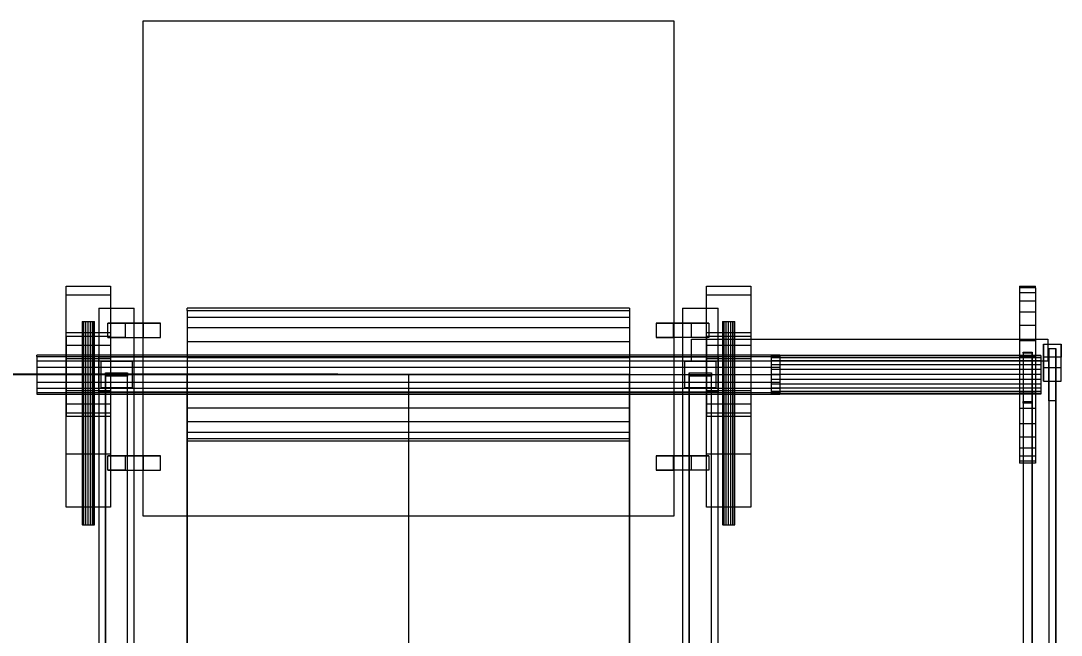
# Model space of a CAD drawing. Header units: millimetres. Extents: x -1970 to 59977, y -50268 to 6837.
# Drawn here: x 58801 to 59977, y -15695 to -15000 of the extents above; entities that cross this region are included whole.
import ezdxf

# ---------------------------------------------------------------- set-up
doc = ezdxf.new("R2010")
doc.units = ezdxf.units.MM
doc.layers.add('COTAS_P', color=1, linetype='Continuous', lineweight=0)
doc.layers.add('superior_C04', color=7, linetype='Continuous', lineweight=0)
doc.dimstyles.new('R19_100', dxfattribs={"dimtxt": 250, "dimasz": 150, "dimexe": 150, "dimexo": 80, "dimgap": 100, "dimtad": 1, "dimtih": 1, "dimtoh": 1, "dimdsep": 46, "dimcen": 0.09, "dimadec": 0, "dimazin": 0, "dimtfac": 1, "dimtdec": 4, "dimtofl": 0, "dimtmove": 0, "dimatfit": 3, "dimfxl": 1, "dimtolj": 1, "dimtzin": 0, "dimarcsym": 0})

# ---------------------------------------------------------------- blocks, each defined once
blk = doc.blocks.new('*D26')
at = {"layer": 'COTAS_P', "color": 0, "lineweight": -2, "transparency": 16777216}
for p, q in [((59159.3, -15400), (58189.3, -15400)), ((58339.3, -19600), (58339.3, -15550)), ((59159.3, -19750), (58189.3, -19750))]:
    blk.add_line(p, q, dxfattribs=at)
at = {"layer": 'COTAS_P', "color": 0, "transparency": 16777216}
for points in [[(58314.3, -15550), (58364.3, -15550), (58339.3, -15400)], [(58314.3, -19600), (58364.3, -19600), (58339.3, -19750)]]:
    blk.add_solid(points, dxfattribs=at)
at = {"layer": 'Defpoints', "color": 0, "transparency": 16777216}
for p in [(58339.3, -15400), (59239.3, -15400), (59239.3, -19750)]:
    blk.add_point(p, dxfattribs=at)

msp = doc.modelspace()

# ---------------------------------------------------------------- linework, layer by layer
at = {"layer": 'superior_C04'}
for p, q in [((58939.253, -15560), (58939.253, -15000)), ((58939.253, -15000), (59539.253, -15000)), ((59539.253, -15000), (59539.253, -15560)), ((58852.253, -15550), (58852.253, -15300)), ((58852.253, -15300), (58902.253, -15300)), ((58902.253, -15300), (58902.253, -15550)), ((59576.253, -15550), (59576.253, -15300)), ((59576.253, -15300), (59626.253, -15300)), ((59626.253, -15300), (59626.253, -15550)), ((59930.253, -15300), (59930.253, -15301.921)), ((59930.253, -15300), (59948.253, -15300)), ((59930.253, -15301.921), (59930.253, -15307.612)), ((59948.253, -15301.921), (59930.253, -15301.921)), ((59948.253, -15301.921), (59948.253, -15300)), ((59948.253, -15301.921), (59948.253, -15307.612)), ((58852.253, -15490), (58852.253, -15310)), ((58852.253, -15310), (58902.253, -15310)), ((58902.253, -15310), (58902.253, -15490)), ((59576.253, -15490), (59576.253, -15310)), ((59576.253, -15310), (59626.253, -15310)), ((59626.253, -15310), (59626.253, -15490)), ((59930.253, -15307.612), (59930.253, -15316.853)), ((59948.253, -15307.612), (59930.253, -15307.612)), ((59948.253, -15307.612), (59948.253, -15316.853)), ((58889.253, -15325), (58929.253, -15325)), ((58889.253, -15325), (58889.253, -15400)), ((58929.253, -15400), (58929.253, -15325)), ((58989.253, -15327.556), (58989.253, -15325)), ((59489.253, -15325), (58989.253, -15325)), ((59489.253, -15325), (59489.253, -15327.556)), ((59549.253, -15325), (59589.253, -15325)), ((59549.253, -15325), (59549.253, -15400)), ((59589.253, -15400), (59589.253, -15325)), ((59930.253, -15316.853), (59930.253, -15329.289)), ((59948.253, -15316.853), (59930.253, -15316.853)), ((59948.253, -15316.853), (59948.253, -15329.289)), ((58989.253, -15327.556), (58989.253, -15335.048)), ((58989.253, -15327.556), (59489.253, -15327.556)), ((58989.253, -15335.048), (58989.253, -15346.967)), ((58989.253, -15335.048), (59489.253, -15335.048)), ((59489.253, -15327.556), (59489.253, -15335.048)), ((59489.253, -15335.048), (59489.253, -15346.967)), ((59930.253, -15329.289), (59930.253, -15344.443)), ((59948.253, -15329.289), (59930.253, -15329.289)), ((59948.253, -15329.289), (59948.253, -15344.443)), ((58870.253, -15340), (58870.786, -15340)), ((58870.253, -15340), (58870.253, -15570)), ((58870.786, -15340), (58872.303, -15340)), ((58870.786, -15570), (58870.786, -15340)), ((58872.303, -15340), (58874.574, -15340)), ((58872.303, -15570), (58872.303, -15340)), ((58874.574, -15340), (58877.253, -15340)), ((58874.574, -15570), (58874.574, -15340)), ((58877.253, -15340), (58879.932, -15340)), ((58877.253, -15570), (58877.253, -15340)), ((58879.932, -15340), (58882.203, -15340)), ((58879.932, -15570), (58879.932, -15340)), ((58882.203, -15340), (58883.72, -15340)), ((58882.203, -15570), (58882.203, -15340)), ((58883.72, -15340), (58884.253, -15340)), ((58883.72, -15570), (58883.72, -15340)), ((58884.253, -15570), (58884.253, -15340)), ((58899.438, -15342), (58919.068, -15342)), ((58899.438, -15358), (58899.438, -15342)), ((58939.438, -15342), (58899.438, -15342)), ((58919.068, -15342), (58919.068, -15358)), ((58919.068, -15342), (58959.068, -15342)), ((58939.438, -15342), (58939.438, -15358)), ((58959.068, -15342), (58939.438, -15342)), ((58959.068, -15358), (58959.068, -15342)), ((58989.253, -15346.967), (58989.253, -15362.5)), ((58989.253, -15346.967), (59489.253, -15346.967)), ((59489.253, -15346.967), (59489.253, -15362.5)), ((59519.438, -15342), (59519.438, -15358)), ((59539.068, -15342), (59519.438, -15342)), ((59519.438, -15342), (59559.438, -15342)), ((59539.068, -15358), (59539.068, -15342)), ((59579.068, -15342), (59539.068, -15342)), ((59559.438, -15342), (59579.068, -15342)), ((59559.438, -15358), (59559.438, -15342)), ((59579.068, -15342), (59579.068, -15358)), ((59594.253, -15340), (59594.786, -15340)), ((59594.253, -15340), (59594.253, -15570)), ((59594.786, -15340), (59596.303, -15340)), ((59594.786, -15570), (59594.786, -15340)), ((59596.303, -15340), (59598.574, -15340)), ((59596.303, -15570), (59596.303, -15340)), ((59598.574, -15340), (59601.253, -15340)), ((59598.574, -15570), (59598.574, -15340)), ((59601.253, -15340), (59603.932, -15340)), ((59601.253, -15570), (59601.253, -15340)), ((59603.932, -15340), (59606.203, -15340)), ((59603.932, -15570), (59603.932, -15340)), ((59606.203, -15340), (59607.72, -15340)), ((59606.203, -15570), (59606.203, -15340)), ((59607.72, -15340), (59608.253, -15340)), ((59607.72, -15570), (59607.72, -15340)), ((59608.253, -15570), (59608.253, -15340)), ((59930.253, -15344.443), (59930.253, -15361.732)), ((59948.253, -15344.443), (59930.253, -15344.443)), ((59948.253, -15344.443), (59948.253, -15361.732)), ((58852.253, -15356.578), (58852.253, -15353)), ((58902.253, -15353), (58852.253, -15353)), ((58852.253, -15356.578), (58852.253, -15366.766)), ((58852.253, -15356.578), (58902.253, -15356.578)), ((58919.068, -15358), (58899.438, -15358)), ((58899.438, -15358), (58939.438, -15358)), ((58902.253, -15353), (58902.253, -15356.578)), ((58902.253, -15356.578), (58902.253, -15366.766)), ((58919.068, -15358), (58959.068, -15358)), ((58939.438, -15358), (58959.068, -15358)), ((59519.438, -15358), (59539.068, -15358)), ((59559.438, -15358), (59519.438, -15358)), ((59579.068, -15358), (59539.068, -15358)), ((59559.253, -15360), (59962.253, -15360)), ((59559.253, -15385), (59559.253, -15360)), ((59579.068, -15358), (59559.438, -15358)), ((59576.253, -15356.578), (59576.253, -15353)), ((59626.253, -15353), (59576.253, -15353)), ((59576.253, -15356.578), (59576.253, -15366.766)), ((59576.253, -15356.578), (59626.253, -15356.578)), ((59626.253, -15353), (59626.253, -15356.578)), ((59626.253, -15356.578), (59626.253, -15366.766)), ((59962.253, -15360), (59962.253, -15385)), ((58852.253, -15366.766), (58852.253, -15382.014)), ((58852.253, -15366.766), (58902.253, -15366.766)), ((58902.253, -15366.766), (58902.253, -15382.014)), ((58989.253, -15362.5), (58989.253, -15380.589)), ((58989.253, -15362.5), (59489.253, -15362.5)), ((59489.253, -15362.5), (59489.253, -15380.589)), ((59576.253, -15366.766), (59576.253, -15382.014)), ((59576.253, -15366.766), (59626.253, -15366.766)), ((59626.253, -15366.766), (59626.253, -15382.014)), ((59930.253, -15361.732), (59930.253, -15380.491)), ((59948.253, -15361.732), (59930.253, -15361.732)), ((59948.253, -15361.732), (59948.253, -15380.491)), ((59957.253, -15380.433), (59957.253, -15365.567)), ((59957.253, -15365.567), (59977.253, -15365.567)), ((59957.253, -15365.567), (59957.253, -15392.567)), ((59963.253, -15429.541), (59963.253, -15370.459)), ((59963.253, -15370.459), (59971.253, -15370.459)), ((59963.253, -15370.459), (59963.253, -16470.459)), ((59971.253, -15370.459), (59971.253, -15429.541)), ((59971.253, -16470.459), (59971.253, -15370.459)), ((59977.253, -15365.567), (59977.253, -15380.433)), ((59977.253, -15392.567), (59977.253, -15365.567)), ((58819.253, -15379.675), (58819.253, -15378)), ((59659.253, -15378), (58819.253, -15378)), ((58819.253, -15379.675), (58819.253, -15384.444)), ((58819.253, -15379.675), (59659.253, -15379.675)), ((58819.253, -15384.444), (58819.253, -15391.581)), ((58819.253, -15384.444), (59659.253, -15384.444)), ((58852.253, -15382.014), (58852.253, -15400)), ((58852.253, -15382.014), (58902.253, -15382.014)), ((58889.253, -15420), (58889.253, -15380)), ((58889.253, -15380), (59589.253, -15380)), ((58891.753, -15385), (58926.753, -15385)), ((58891.753, -15415), (58891.753, -15385)), ((58902.253, -15382.014), (58902.253, -15400)), ((58926.753, -15385), (58926.753, -15415)), ((58989.253, -15380.589), (58989.253, -15400)), ((58989.253, -15380.589), (59489.253, -15380.589)), ((59489.253, -15380.589), (59489.253, -15400)), ((59551.753, -15385), (59586.753, -15385)), ((59551.753, -15415), (59551.753, -15385)), ((59962.253, -15385), (59559.253, -15385)), ((59576.253, -15382.014), (59576.253, -15400)), ((59576.253, -15382.014), (59626.253, -15382.014)), ((59586.753, -15385), (59586.753, -15415)), ((59589.253, -15380), (59589.253, -15420)), ((59626.253, -15382.014), (59626.253, -15400)), ((59649.253, -15378), (59649.253, -15378.75)), ((59649.253, -15378), (59954.253, -15378)), ((59649.253, -15378.75), (59649.253, -15380.947)), ((59954.253, -15378.75), (59649.253, -15378.75)), ((59649.253, -15380.947), (59649.253, -15384.444)), ((59954.253, -15380.947), (59649.253, -15380.947)), ((59649.253, -15384.444), (59649.253, -15389)), ((59954.253, -15384.444), (59649.253, -15384.444)), ((59659.253, -15378), (59659.253, -15379.675)), ((59659.253, -15379.675), (59659.253, -15384.444)), ((59659.253, -15384.444), (59659.253, -15391.581)), ((59930.253, -15380.491), (59930.253, -15400)), ((59948.253, -15380.491), (59930.253, -15380.491)), ((59934.253, -15375.975), (59934.253, -15374.489)), ((59934.253, -15374.489), (59944.253, -15374.489)), ((59934.253, -15374.489), (59934.253, -16484.396)), ((59944.253, -15375.975), (59934.253, -15375.975)), ((59934.253, -15375.975), (59934.253, -16485.882)), ((59944.253, -15374.489), (59944.253, -15375.975)), ((59944.253, -16484.396), (59944.253, -15374.489)), ((59944.253, -15375.975), (59944.253, -16485.882)), ((59948.253, -15380.491), (59948.253, -15400)), ((59954.253, -15378.75), (59954.253, -15378)), ((59954.253, -15378.75), (59954.253, -15380.947)), ((59954.253, -15380.947), (59954.253, -15384.444)), ((59954.253, -15384.444), (59954.253, -15389)), ((59977.253, -15380.433), (59957.253, -15380.433)), ((59957.253, -15407.433), (59957.253, -15380.433)), ((59977.253, -15407.433), (59977.253, -15380.433)), ((58819.253, -15391.581), (58819.253, -15400)), ((58819.253, -15391.581), (59659.253, -15391.581)), ((59649.253, -15389), (59649.253, -15394.306)), ((59954.253, -15389), (59649.253, -15389)), ((59649.253, -15394.306), (59649.253, -15400)), ((59954.253, -15394.306), (59649.253, -15394.306)), ((59659.253, -15391.581), (59659.253, -15400)), ((59954.253, -15389), (59954.253, -15394.306)), ((59954.253, -15394.306), (59954.253, -15400)), ((59977.253, -15392.567), (59957.253, -15392.567)), ((59957.253, -15392.567), (59957.253, -15407.433)), ((59977.253, -15407.433), (59977.253, -15392.567)), ((58819.253, -15400), (58819.253, -15408.419)), ((58819.253, -15400), (59659.253, -15400)), ((58819.253, -15408.419), (58819.253, -15415.556)), ((58819.253, -15408.419), (59659.253, -15408.419)), ((58852.253, -15400), (58852.253, -15417.986)), ((58852.253, -15400), (58902.253, -15400)), ((58889.253, -15400), (58929.253, -15400)), ((58889.253, -15400), (58889.253, -16150)), ((58896.753, -15398.213), (58921.753, -15398.213)), ((58896.753, -15401.787), (58896.753, -15398.213)), ((58896.753, -15398.213), (58896.753, -16148.213)), ((58921.753, -15401.787), (58896.753, -15401.787)), ((58896.753, -16151.787), (58896.753, -15401.787)), ((58902.253, -15400), (58902.253, -15417.986)), ((58921.753, -15398.213), (58921.753, -15401.787)), ((58921.753, -16148.213), (58921.753, -15398.213)), ((58921.753, -16151.787), (58921.753, -15401.787)), ((58929.253, -16150), (58929.253, -15400)), ((59239.253, -15400), (58989.253, -15400)), ((58989.253, -15400), (58989.253, -16460)), ((58989.253, -19750), (58989.253, -15400)), ((58989.253, -15400), (59489.253, -15400)), ((58989.253, -15400), (58989.253, -15419.411)), ((59489.253, -15400), (59239.253, -15400)), ((59239.253, -15400), (59239.253, -16460)), ((59489.253, -16460), (59489.253, -15400)), ((59489.253, -15400), (59489.253, -19750)), ((59489.253, -15400), (59489.253, -15419.411)), ((59549.253, -15400), (59589.253, -15400)), ((59549.253, -15400), (59549.253, -16150)), ((59556.753, -15398.213), (59581.753, -15398.213)), ((59556.753, -15401.787), (59556.753, -15398.213)), ((59556.753, -15398.213), (59556.753, -16148.213)), ((59581.753, -15401.787), (59556.753, -15401.787)), ((59556.753, -16151.787), (59556.753, -15401.787)), ((59576.253, -15400), (59576.253, -15417.986)), ((59576.253, -15400), (59626.253, -15400)), ((59581.753, -15398.213), (59581.753, -15401.787)), ((59581.753, -16148.213), (59581.753, -15398.213)), ((59581.753, -16151.787), (59581.753, -15401.787)), ((59589.253, -16150), (59589.253, -15400)), ((59626.253, -15400), (59626.253, -15417.986)), ((59649.253, -15400), (59649.253, -15405.694)), ((59954.253, -15400), (59649.253, -15400)), ((59649.253, -15405.694), (59649.253, -15411)), ((59954.253, -15405.694), (59649.253, -15405.694)), ((59659.253, -15400), (59659.253, -15408.419)), ((59659.253, -15408.419), (59659.253, -15415.556)), ((59930.253, -15400), (59930.253, -15419.509)), ((59948.253, -15400), (59930.253, -15400)), ((59948.253, -15400), (59948.253, -15419.509)), ((59954.253, -15400), (59954.253, -15405.694)), ((59954.253, -15405.694), (59954.253, -15411)), ((59957.253, -15407.433), (59977.253, -15407.433)), ((58819.253, -15415.556), (58819.253, -15420.325)), ((58819.253, -15415.556), (59659.253, -15415.556)), ((58819.253, -15420.325), (58819.253, -15422)), ((58819.253, -15420.325), (59659.253, -15420.325)), ((58852.253, -15417.986), (58852.253, -15433.234)), ((58852.253, -15417.986), (58902.253, -15417.986)), ((59589.253, -15420), (58889.253, -15420)), ((58926.753, -15415), (58891.753, -15415)), ((58902.253, -15417.986), (58902.253, -15433.234)), ((58989.253, -15419.411), (58989.253, -15437.5)), ((58989.253, -15419.411), (59489.253, -15419.411)), ((59489.253, -15419.411), (59489.253, -15437.5)), ((59586.753, -15415), (59551.753, -15415)), ((59576.253, -15417.986), (59576.253, -15433.234)), ((59576.253, -15417.986), (59626.253, -15417.986)), ((59626.253, -15417.986), (59626.253, -15433.234)), ((59649.253, -15411), (59649.253, -15415.556)), ((59954.253, -15411), (59649.253, -15411)), ((59649.253, -15415.556), (59649.253, -15419.053)), ((59954.253, -15415.556), (59649.253, -15415.556)), ((59649.253, -15419.053), (59649.253, -15421.25)), ((59954.253, -15419.053), (59649.253, -15419.053)), ((59659.253, -15415.556), (59659.253, -15420.325)), ((59659.253, -15420.325), (59659.253, -15422)), ((59930.253, -15419.509), (59930.253, -15438.268)), ((59948.253, -15419.509), (59930.253, -15419.509)), ((59948.253, -15419.509), (59948.253, -15438.268)), ((59954.253, -15411), (59954.253, -15415.556)), ((59954.253, -15415.556), (59954.253, -15419.053)), ((59954.253, -15419.053), (59954.253, -15421.25)), ((58819.253, -15422), (59659.253, -15422)), ((59649.253, -15421.25), (59649.253, -15422)), ((59954.253, -15421.25), (59649.253, -15421.25)), ((59954.253, -15422), (59649.253, -15422)), ((59934.253, -15432.409), (59934.253, -15430.521)), ((59934.253, -15430.521), (59944.253, -15430.521)), ((59934.253, -15430.521), (59934.253, -16517.935)), ((59944.253, -15430.521), (59944.253, -15432.409)), ((59944.253, -16517.935), (59944.253, -15430.521)), ((59954.253, -15421.25), (59954.253, -15422)), ((59971.253, -15429.541), (59963.253, -15429.541)), ((59963.253, -15429.541), (59963.253, -16529.541)), ((59971.253, -15429.541), (59971.253, -16529.541)), ((58852.253, -15433.234), (58852.253, -15443.422)), ((58852.253, -15433.234), (58902.253, -15433.234)), ((58852.253, -15443.422), (58852.253, -15447)), ((58852.253, -15443.422), (58902.253, -15443.422)), ((58902.253, -15433.234), (58902.253, -15443.422)), ((58902.253, -15443.422), (58902.253, -15447)), ((58989.253, -15437.5), (58989.253, -15453.033)), ((58989.253, -15437.5), (59489.253, -15437.5)), ((59489.253, -15437.5), (59489.253, -15453.033)), ((59576.253, -15433.234), (59576.253, -15443.422)), ((59576.253, -15433.234), (59626.253, -15433.234)), ((59576.253, -15443.422), (59576.253, -15447)), ((59576.253, -15443.422), (59626.253, -15443.422)), ((59626.253, -15433.234), (59626.253, -15443.422)), ((59626.253, -15443.422), (59626.253, -15447)), ((59930.253, -15438.268), (59930.253, -15455.557)), ((59948.253, -15438.268), (59930.253, -15438.268)), ((59944.253, -15432.409), (59934.253, -15432.409)), ((59934.253, -15432.409), (59934.253, -16519.823)), ((59944.253, -15432.409), (59944.253, -16519.823)), ((59948.253, -15438.268), (59948.253, -15455.557)), ((58852.253, -15447), (58902.253, -15447)), ((58989.253, -15453.033), (58989.253, -15464.952)), ((58989.253, -15453.033), (59489.253, -15453.033)), ((59489.253, -15453.033), (59489.253, -15464.952)), ((59576.253, -15447), (59626.253, -15447)), ((59930.253, -15455.557), (59930.253, -15470.711)), ((59948.253, -15455.557), (59930.253, -15455.557)), ((59948.253, -15455.557), (59948.253, -15470.711)), ((58989.253, -15464.952), (58989.253, -15472.444)), ((58989.253, -15464.952), (59489.253, -15464.952)), ((59489.253, -15464.952), (59489.253, -15472.444)), ((58989.253, -15472.444), (58989.253, -15475)), ((58989.253, -15472.444), (59489.253, -15472.444)), ((58989.253, -15475), (59489.253, -15475)), ((59489.253, -15472.444), (59489.253, -15475)), ((59930.253, -15470.711), (59930.253, -15483.147)), ((59948.253, -15470.711), (59930.253, -15470.711)), ((59948.253, -15470.711), (59948.253, -15483.147)), ((58902.253, -15490), (58852.253, -15490)), ((59626.253, -15490), (59576.253, -15490)), ((59930.253, -15483.147), (59930.253, -15492.388)), ((59948.253, -15483.147), (59930.253, -15483.147)), ((59948.253, -15483.147), (59948.253, -15492.388)), ((58899.438, -15492), (58919.068, -15492)), ((58899.438, -15508), (58899.438, -15492)), ((58939.438, -15492), (58899.438, -15492)), ((58919.068, -15492), (58919.068, -15508)), ((58919.068, -15492), (58959.068, -15492)), ((58939.438, -15492), (58939.438, -15508)), ((58959.068, -15492), (58939.438, -15492)), ((58959.068, -15508), (58959.068, -15492)), ((59519.438, -15492), (59519.438, -15508)), ((59539.068, -15492), (59519.438, -15492)), ((59519.438, -15492), (59559.438, -15492)), ((59539.068, -15508), (59539.068, -15492)), ((59579.068, -15492), (59539.068, -15492)), ((59559.438, -15492), (59579.068, -15492)), ((59559.438, -15508), (59559.438, -15492)), ((59579.068, -15492), (59579.068, -15508)), ((59930.253, -15492.388), (59930.253, -15498.079)), ((59948.253, -15492.388), (59930.253, -15492.388)), ((59930.253, -15498.079), (59930.253, -15500)), ((59948.253, -15498.079), (59930.253, -15498.079)), ((59948.253, -15500), (59930.253, -15500)), ((59948.253, -15492.388), (59948.253, -15498.079)), ((59948.253, -15498.079), (59948.253, -15500)), ((58919.068, -15508), (58899.438, -15508)), ((58899.438, -15508), (58939.438, -15508)), ((58919.068, -15508), (58959.068, -15508)), ((58939.438, -15508), (58959.068, -15508)), ((59519.438, -15508), (59539.068, -15508)), ((59559.438, -15508), (59519.438, -15508)), ((59579.068, -15508), (59539.068, -15508)), ((59579.068, -15508), (59559.438, -15508)), ((58902.253, -15550), (58852.253, -15550)), ((59539.253, -15560), (58939.253, -15560)), ((59626.253, -15550), (59576.253, -15550)), ((58870.786, -15570), (58870.253, -15570)), ((58870.786, -15570), (58872.303, -15570)), ((58872.303, -15570), (58874.574, -15570)), ((58874.574, -15570), (58877.253, -15570)), ((58877.253, -15570), (58879.932, -15570)), ((58879.932, -15570), (58882.203, -15570)), ((58882.203, -15570), (58883.72, -15570)), ((58883.72, -15570), (58884.253, -15570)), ((59594.786, -15570), (59594.253, -15570)), ((59594.786, -15570), (59596.303, -15570)), ((59596.303, -15570), (59598.574, -15570)), ((59598.574, -15570), (59601.253, -15570)), ((59601.253, -15570), (59603.932, -15570)), ((59603.932, -15570), (59606.203, -15570)), ((59606.203, -15570), (59607.72, -15570)), ((59607.72, -15570), (59608.253, -15570))]:
    msp.add_line(p, q, dxfattribs=at)

# ---------------------------------------------------------------- dimensions: what is measured, and where the dimension line sits
at = {"layer": 'COTAS_P'}
dim = msp.add_aligned_dim(p1=(59239.253, -19750), p2=(59239.253, -15400), distance=900, text='<> P', dimstyle='R19_100', dxfattribs=at)
dim.commit()
dim.dimension.update_dxf_attribs({"geometry": '*D26', "text_midpoint": (58339.253, -17575)})

doc.saveas('drawing.dxf')
